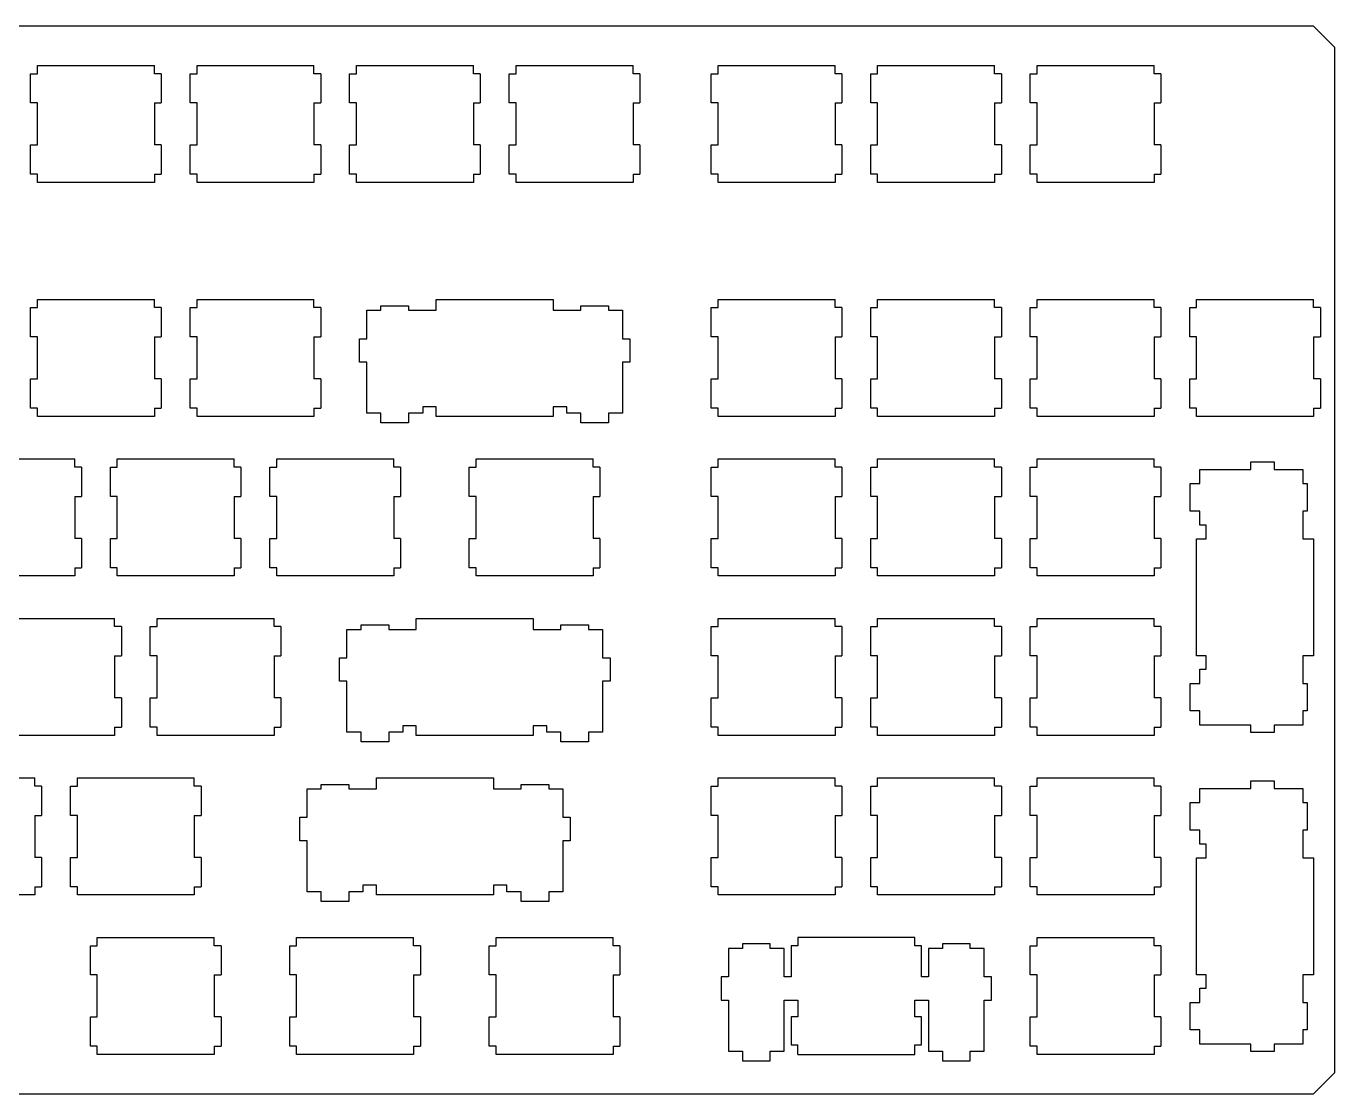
# Model space of a CAD drawing. Header units: millimetres. Extents: x 7 to 374, y 5 to 133.
# Drawn here: x 217.7 to 374, y 5.5 to 133 of the extents above; entities that cross this region are included whole.
import ezdxf

# ---------------------------------------------------------------- set-up
doc = ezdxf.new("R2010")
doc.units = ezdxf.units.MM
doc.layers.get('0').update_dxf_attribs({"true_color": 0xffffff})
doc.layers.add('BLACK', color=1, linetype='Continuous', true_color=0xff0000)

msp = doc.modelspace()

# ---------------------------------------------------------------- linework, layer by layer
at = {"color": 7, "true_color": 0xffffff}
for p, q in [((373.98, 8.03), (373.97, 130.46)), ((219.04, 127.32), (219.04, 128.3)), ((219.04, 128.3), (233.01, 128.3)), ((233.01, 127.32), (233.01, 128.3)), ((238.09, 127.32), (238.09, 128.3)), ((238.09, 128.3), (252.06, 128.3)), ((252.06, 127.32), (252.06, 128.3)), ((257.14, 127.32), (257.14, 128.3)), ((257.14, 128.3), (271.11, 128.3)), ((271.11, 127.32), (271.11, 128.3)), ((276.19, 127.32), (276.19, 128.3)), ((276.19, 128.3), (290.16, 128.3)), ((290.16, 127.32), (290.16, 128.3)), ((300.32, 127.32), (300.32, 128.3)), ((300.32, 128.3), (314.29, 128.3)), ((314.29, 127.32), (314.29, 128.3)), ((319.37, 127.32), (319.37, 128.3)), ((319.37, 128.3), (333.34, 128.3)), ((333.34, 127.32), (333.34, 128.3)), ((338.42, 127.32), (338.42, 128.3)), ((338.42, 128.3), (352.39, 128.3)), ((352.39, 127.32), (352.39, 128.3)), ((218.22, 127.32), (219.04, 127.32)), ((218.22, 123.82), (218.22, 127.32)), ((233.82, 127.32), (233.01, 127.32)), ((233.82, 127.32), (233.82, 123.82)), ((237.27, 127.32), (238.09, 127.32)), ((237.27, 123.82), (237.27, 127.32)), ((252.87, 127.32), (252.06, 127.32)), ((252.87, 127.32), (252.87, 123.82)), ((256.32, 127.32), (257.14, 127.32)), ((256.32, 123.82), (256.32, 127.32)), ((271.92, 127.32), (271.11, 127.32)), ((271.92, 127.32), (271.92, 123.82)), ((275.37, 127.32), (276.19, 127.32)), ((275.37, 123.82), (275.37, 127.32)), ((290.97, 127.32), (290.16, 127.32)), ((290.97, 127.32), (290.97, 123.82)), ((299.5, 127.32), (300.32, 127.32)), ((299.5, 123.82), (299.5, 127.32)), ((315.1, 127.32), (314.29, 127.32)), ((315.1, 127.32), (315.1, 123.82)), ((318.55, 127.32), (319.37, 127.32)), ((318.55, 123.82), (318.55, 127.32)), ((334.15, 127.32), (333.34, 127.32)), ((334.15, 127.32), (334.15, 123.82)), ((337.6, 127.32), (338.42, 127.32)), ((337.6, 123.82), (337.6, 127.32)), ((353.2, 127.32), (352.39, 127.32)), ((353.2, 127.32), (353.2, 123.82)), ((219.04, 123.82), (218.22, 123.82)), ((219.04, 118.81), (219.04, 123.82)), ((233.01, 123.82), (233.82, 123.82)), ((233.01, 123.82), (233.01, 118.81)), ((238.09, 123.82), (237.27, 123.82)), ((238.09, 118.81), (238.09, 123.82)), ((252.06, 123.82), (252.87, 123.82)), ((252.06, 123.82), (252.06, 118.81)), ((257.14, 123.82), (256.32, 123.82)), ((257.14, 118.81), (257.14, 123.82)), ((271.11, 123.82), (271.92, 123.82)), ((271.11, 123.82), (271.11, 118.81)), ((276.19, 123.82), (275.37, 123.82)), ((276.19, 118.81), (276.19, 123.82)), ((290.16, 123.82), (290.97, 123.82)), ((290.16, 123.82), (290.16, 118.81)), ((300.32, 123.82), (299.5, 123.82)), ((300.32, 118.81), (300.32, 123.82)), ((314.29, 123.82), (315.1, 123.82)), ((314.29, 123.82), (314.29, 118.81)), ((319.37, 123.82), (318.55, 123.82)), ((319.37, 118.81), (319.37, 123.82)), ((333.34, 123.82), (334.15, 123.82)), ((333.34, 123.82), (333.34, 118.81)), ((338.42, 123.82), (337.6, 123.82)), ((338.42, 118.81), (338.42, 123.82)), ((352.39, 123.82), (353.2, 123.82)), ((352.39, 123.82), (352.39, 118.81)), ((218.22, 118.81), (219.04, 118.81)), ((218.22, 115.31), (218.22, 118.81)), ((233.82, 118.81), (233.01, 118.81)), ((233.82, 118.81), (233.82, 115.31)), ((237.27, 118.81), (238.09, 118.81)), ((237.27, 115.31), (237.27, 118.81)), ((252.87, 118.81), (252.06, 118.81)), ((252.87, 118.81), (252.87, 115.31)), ((256.32, 118.81), (257.14, 118.81)), ((256.32, 115.31), (256.32, 118.81)), ((271.92, 118.81), (271.11, 118.81)), ((271.92, 118.81), (271.92, 115.31)), ((275.37, 118.81), (276.19, 118.81)), ((275.37, 115.31), (275.37, 118.81)), ((290.97, 118.81), (290.16, 118.81)), ((290.97, 118.81), (290.97, 115.31)), ((299.5, 118.81), (300.32, 118.81)), ((299.5, 115.31), (299.5, 118.81)), ((315.1, 118.81), (314.29, 118.81)), ((315.1, 118.81), (315.1, 115.31)), ((318.55, 118.81), (319.37, 118.81)), ((318.55, 115.31), (318.55, 118.81)), ((334.15, 118.81), (333.34, 118.81)), ((334.15, 118.81), (334.15, 115.31)), ((337.6, 118.81), (338.42, 118.81)), ((337.6, 115.31), (337.6, 118.81)), ((353.2, 118.81), (352.39, 118.81)), ((353.2, 118.81), (353.2, 115.31)), ((219.04, 115.31), (218.22, 115.31)), ((219.04, 114.33), (219.04, 115.31)), ((233.01, 114.33), (219.04, 114.33)), ((233.01, 115.31), (233.01, 114.33)), ((233.01, 115.31), (233.82, 115.31)), ((238.09, 115.31), (237.27, 115.31)), ((238.09, 114.33), (238.09, 115.31)), ((252.06, 114.33), (238.09, 114.33)), ((252.06, 115.31), (252.06, 114.33)), ((252.06, 115.31), (252.87, 115.31)), ((257.14, 115.31), (256.32, 115.31)), ((257.14, 114.33), (257.14, 115.31)), ((271.11, 114.33), (257.14, 114.33)), ((271.11, 115.31), (271.11, 114.33)), ((271.11, 115.31), (271.92, 115.31)), ((276.19, 115.31), (275.37, 115.31)), ((276.19, 114.33), (276.19, 115.31)), ((290.16, 114.33), (276.19, 114.33)), ((290.16, 115.31), (290.16, 114.33)), ((290.16, 115.31), (290.97, 115.31)), ((300.32, 115.31), (299.5, 115.31)), ((300.32, 114.33), (300.32, 115.31)), ((314.29, 114.33), (300.32, 114.33)), ((314.29, 115.31), (314.29, 114.33)), ((314.29, 115.31), (315.1, 115.31)), ((319.37, 115.31), (318.55, 115.31)), ((319.37, 114.33), (319.37, 115.31)), ((333.34, 114.33), (319.37, 114.33)), ((333.34, 115.31), (333.34, 114.33)), ((333.34, 115.31), (334.15, 115.31)), ((338.42, 115.31), (337.6, 115.31)), ((338.42, 114.33), (338.42, 115.31)), ((352.39, 114.33), (338.42, 114.33)), ((352.39, 115.31), (352.39, 114.33)), ((352.39, 115.31), (353.2, 115.31)), ((219.04, 99.38), (219.04, 100.36)), ((219.04, 100.36), (233.01, 100.36)), ((233.01, 99.38), (233.01, 100.36)), ((238.09, 99.38), (238.09, 100.36)), ((238.09, 100.36), (252.06, 100.36)), ((252.06, 99.38), (252.06, 100.36)), ((300.32, 100.36), (314.29, 100.36)), ((300.32, 99.38), (300.32, 100.36)), ((314.29, 99.38), (314.29, 100.36)), ((319.37, 100.36), (333.34, 100.36)), ((319.37, 99.38), (319.37, 100.36)), ((333.34, 99.38), (333.34, 100.36)), ((338.42, 100.36), (352.39, 100.36)), ((338.42, 99.38), (338.42, 100.36)), ((352.39, 99.38), (352.39, 100.36)), ((357.47, 100.36), (371.44, 100.36)), ((357.47, 99.38), (357.47, 100.36)), ((371.44, 99.38), (371.44, 100.36)), ((218.22, 99.38), (219.04, 99.38)), ((218.22, 95.88), (218.22, 99.38)), ((233.82, 99.38), (233.01, 99.38)), ((233.82, 99.38), (233.82, 95.88)), ((237.27, 99.38), (238.09, 99.38)), ((237.27, 95.88), (237.27, 99.38)), ((252.87, 99.38), (252.06, 99.38)), ((252.87, 99.38), (252.87, 95.88)), ((299.5, 95.88), (299.5, 99.38)), ((299.5, 99.38), (300.32, 99.38)), ((315.1, 99.38), (314.29, 99.38)), ((315.1, 99.38), (315.1, 95.88)), ((318.55, 95.88), (318.55, 99.38)), ((318.55, 99.38), (319.37, 99.38)), ((334.15, 99.38), (333.34, 99.38)), ((334.15, 99.38), (334.15, 95.88)), ((337.6, 95.88), (337.6, 99.38)), ((337.6, 99.38), (338.42, 99.38)), ((353.2, 99.38), (352.39, 99.38)), ((353.2, 99.38), (353.2, 95.88)), ((356.65, 95.88), (356.65, 99.38)), ((356.65, 99.38), (357.47, 99.38)), ((372.25, 99.38), (371.44, 99.38)), ((372.25, 99.38), (372.25, 95.88)), ((219.04, 95.88), (218.22, 95.88)), ((219.04, 90.87), (219.04, 95.88)), ((233.01, 95.88), (233.82, 95.88)), ((233.01, 95.88), (233.01, 90.87)), ((238.09, 95.88), (237.27, 95.88)), ((238.09, 90.87), (238.09, 95.88)), ((252.06, 95.88), (252.87, 95.88)), ((252.06, 95.88), (252.06, 90.87)), ((300.32, 95.88), (299.5, 95.88)), ((300.32, 90.87), (300.32, 95.88)), ((314.29, 95.88), (314.29, 90.87)), ((314.29, 95.88), (315.1, 95.88)), ((319.37, 95.88), (318.55, 95.88)), ((319.37, 90.87), (319.37, 95.88)), ((333.34, 95.88), (333.34, 90.87)), ((333.34, 95.88), (334.15, 95.88)), ((338.42, 95.88), (337.6, 95.88)), ((338.42, 90.87), (338.42, 95.88)), ((352.39, 95.88), (352.39, 90.87)), ((352.39, 95.88), (353.2, 95.88)), ((357.47, 95.88), (356.65, 95.88)), ((357.47, 90.87), (357.47, 95.88)), ((371.44, 95.88), (371.44, 90.87)), ((371.44, 95.88), (372.25, 95.88)), ((218.22, 90.87), (219.04, 90.87)), ((218.22, 87.37), (218.22, 90.87)), ((233.82, 90.87), (233.01, 90.87)), ((233.82, 90.87), (233.82, 87.37)), ((237.27, 90.87), (238.09, 90.87)), ((237.27, 87.37), (237.27, 90.87)), ((252.87, 90.87), (252.06, 90.87)), ((252.87, 90.87), (252.87, 87.37)), ((299.5, 87.37), (299.5, 90.87)), ((299.5, 90.87), (300.32, 90.87)), ((315.1, 90.87), (314.29, 90.87)), ((315.1, 90.87), (315.1, 87.37)), ((318.55, 87.37), (318.55, 90.87)), ((318.55, 90.87), (319.37, 90.87)), ((334.15, 90.87), (333.34, 90.87)), ((334.15, 90.87), (334.15, 87.37)), ((337.6, 87.37), (337.6, 90.87)), ((337.6, 90.87), (338.42, 90.87)), ((353.2, 90.87), (352.39, 90.87)), ((353.2, 90.87), (353.2, 87.37)), ((356.65, 87.37), (356.65, 90.87)), ((356.65, 90.87), (357.47, 90.87)), ((372.25, 90.87), (371.44, 90.87)), ((372.25, 90.87), (372.25, 87.37)), ((219.04, 87.37), (218.22, 87.37)), ((219.04, 86.39), (219.04, 87.37)), ((233.01, 86.39), (219.04, 86.39)), ((233.01, 87.37), (233.01, 86.39)), ((233.01, 87.37), (233.82, 87.37)), ((238.09, 87.37), (237.27, 87.37)), ((238.09, 86.39), (238.09, 87.37)), ((252.06, 86.39), (238.09, 86.39)), ((252.06, 87.37), (252.06, 86.39)), ((252.06, 87.37), (252.87, 87.37)), ((300.32, 87.37), (299.5, 87.37)), ((300.32, 86.39), (300.32, 87.37)), ((314.29, 86.39), (300.32, 86.39)), ((314.29, 87.37), (315.1, 87.37)), ((314.29, 87.37), (314.29, 86.39)), ((319.37, 87.37), (318.55, 87.37)), ((319.37, 86.39), (319.37, 87.37)), ((333.34, 86.39), (319.37, 86.39)), ((333.34, 87.37), (334.15, 87.37)), ((333.34, 87.37), (333.34, 86.39)), ((338.42, 87.37), (337.6, 87.37)), ((338.42, 86.39), (338.42, 87.37)), ((352.39, 86.39), (338.42, 86.39)), ((352.39, 87.37), (353.2, 87.37)), ((352.39, 87.37), (352.39, 86.39)), ((357.47, 87.37), (356.65, 87.37)), ((357.47, 86.39), (357.47, 87.37)), ((371.44, 86.39), (357.47, 86.39)), ((371.44, 87.37), (372.25, 87.37)), ((371.44, 87.37), (371.44, 86.39)), ((209.51, 81.31), (223.48, 81.31)), ((223.48, 80.33), (223.48, 81.31)), ((228.56, 80.33), (228.56, 81.31)), ((228.56, 81.31), (242.53, 81.31)), ((242.53, 80.33), (242.53, 81.31)), ((247.61, 80.33), (247.61, 81.31)), ((247.61, 81.31), (261.58, 81.31)), ((261.58, 80.33), (261.58, 81.31)), ((271.42, 80.33), (271.42, 81.31)), ((271.42, 81.31), (285.39, 81.31)), ((285.39, 80.33), (285.39, 81.31)), ((300.32, 80.33), (300.32, 81.31)), ((300.32, 81.31), (314.29, 81.31)), ((314.29, 80.33), (314.29, 81.31)), ((319.37, 80.33), (319.37, 81.31)), ((319.37, 81.31), (333.34, 81.31)), ((333.34, 80.33), (333.34, 81.31)), ((338.42, 80.33), (338.42, 81.31)), ((338.42, 81.31), (352.39, 81.31)), ((352.39, 80.33), (352.39, 81.31)), ((224.29, 80.33), (223.48, 80.33)), ((224.29, 80.33), (224.29, 76.83)), ((227.75, 80.33), (228.56, 80.33)), ((227.75, 76.83), (227.75, 80.33)), ((243.34, 80.33), (242.53, 80.33)), ((243.34, 80.33), (243.34, 76.83)), ((246.8, 80.33), (247.61, 80.33)), ((246.8, 76.83), (246.8, 80.33)), ((262.39, 80.33), (261.58, 80.33)), ((262.39, 80.33), (262.39, 76.83)), ((270.61, 80.33), (271.42, 80.33)), ((270.61, 76.83), (270.61, 80.33)), ((286.21, 80.33), (285.39, 80.33)), ((286.21, 80.33), (286.21, 76.83)), ((299.5, 80.33), (300.32, 80.33)), ((299.5, 76.83), (299.5, 80.33)), ((315.1, 80.33), (314.29, 80.33)), ((315.1, 80.33), (315.1, 76.83)), ((318.55, 80.33), (319.37, 80.33)), ((318.55, 76.83), (318.55, 80.33)), ((334.15, 80.33), (333.34, 80.33)), ((334.15, 80.33), (334.15, 76.83)), ((337.6, 80.33), (338.42, 80.33)), ((337.6, 76.83), (337.6, 80.33)), ((353.2, 80.33), (352.39, 80.33)), ((353.2, 80.33), (353.2, 76.83)), ((223.48, 76.83), (224.29, 76.83)), ((223.48, 76.83), (223.48, 71.82)), ((228.56, 76.83), (227.75, 76.83)), ((228.56, 71.82), (228.56, 76.83)), ((242.53, 76.83), (243.34, 76.83)), ((242.53, 76.83), (242.53, 71.82)), ((247.61, 76.83), (246.8, 76.83)), ((247.61, 71.82), (247.61, 76.83)), ((261.58, 76.83), (262.39, 76.83)), ((261.58, 76.83), (261.58, 71.82)), ((271.42, 76.83), (270.61, 76.83)), ((271.42, 71.82), (271.42, 76.83)), ((285.39, 76.83), (286.21, 76.83)), ((285.39, 76.83), (285.39, 71.82)), ((300.32, 76.83), (299.5, 76.83)), ((300.32, 71.82), (300.32, 76.83)), ((314.29, 76.83), (314.29, 71.82)), ((314.29, 76.83), (315.1, 76.83)), ((319.37, 76.83), (318.55, 76.83)), ((319.37, 71.82), (319.37, 76.83)), ((333.34, 76.83), (333.34, 71.82)), ((333.34, 76.83), (334.15, 76.83)), ((338.42, 76.83), (337.6, 76.83)), ((338.42, 71.82), (338.42, 76.83)), ((352.39, 76.83), (352.39, 71.82)), ((352.39, 76.83), (353.2, 76.83)), ((224.29, 71.82), (223.48, 71.82)), ((224.29, 71.82), (224.29, 68.32)), ((227.75, 71.82), (228.56, 71.82)), ((227.75, 68.32), (227.75, 71.82)), ((243.34, 71.82), (242.53, 71.82)), ((243.34, 71.82), (243.34, 68.32)), ((246.8, 71.82), (247.61, 71.82)), ((246.8, 68.32), (246.8, 71.82)), ((262.39, 71.82), (261.58, 71.82)), ((262.39, 71.82), (262.39, 68.32)), ((270.61, 71.82), (271.42, 71.82)), ((270.61, 68.32), (270.61, 71.82)), ((286.21, 71.82), (285.39, 71.82)), ((286.21, 71.82), (286.21, 68.32)), ((299.5, 71.82), (300.32, 71.82)), ((299.5, 68.32), (299.5, 71.82)), ((315.1, 71.82), (314.29, 71.82)), ((315.1, 71.82), (315.1, 68.32)), ((318.55, 71.82), (319.37, 71.82)), ((318.55, 68.32), (318.55, 71.82)), ((334.15, 71.82), (333.34, 71.82)), ((334.15, 71.82), (334.15, 68.32)), ((337.6, 71.82), (338.42, 71.82)), ((337.6, 68.32), (337.6, 71.82)), ((353.2, 71.82), (352.39, 71.82)), ((353.2, 71.82), (353.2, 68.32)), ((223.48, 67.34), (209.51, 67.34)), ((223.48, 68.32), (223.48, 67.34)), ((223.48, 68.32), (224.29, 68.32)), ((228.56, 68.32), (227.75, 68.32)), ((228.56, 67.34), (228.56, 68.32)), ((242.53, 67.34), (228.56, 67.34)), ((242.53, 68.32), (242.53, 67.34)), ((242.53, 68.32), (243.34, 68.32)), ((247.61, 68.32), (246.8, 68.32)), ((247.61, 67.34), (247.61, 68.32)), ((261.58, 67.34), (247.61, 67.34)), ((261.58, 68.32), (261.58, 67.34)), ((261.58, 68.32), (262.39, 68.32)), ((271.42, 68.32), (270.61, 68.32)), ((271.42, 67.34), (271.42, 68.32)), ((285.39, 67.34), (271.42, 67.34)), ((285.39, 68.32), (285.39, 67.34)), ((285.39, 68.32), (286.21, 68.32)), ((300.32, 68.32), (299.5, 68.32)), ((300.32, 67.34), (300.32, 68.32)), ((314.29, 67.34), (300.32, 67.34)), ((314.29, 68.32), (314.29, 67.34)), ((314.29, 68.32), (315.1, 68.32)), ((319.37, 68.32), (318.55, 68.32)), ((319.37, 67.34), (319.37, 68.32)), ((333.34, 67.34), (319.37, 67.34)), ((333.34, 68.32), (333.34, 67.34)), ((333.34, 68.32), (334.15, 68.32)), ((338.42, 68.32), (337.6, 68.32)), ((338.42, 67.34), (338.42, 68.32)), ((352.39, 67.34), (338.42, 67.34)), ((352.39, 68.32), (352.39, 67.34)), ((352.39, 68.32), (353.2, 68.32)), ((214.27, 62.26), (228.24, 62.26)), ((228.24, 61.28), (228.24, 62.26)), ((229.06, 61.28), (228.24, 61.28)), ((229.06, 61.28), (229.06, 57.78)), ((232.51, 61.28), (233.32, 61.28)), ((232.51, 57.78), (232.51, 61.28)), ((233.32, 61.28), (233.32, 62.26)), ((233.32, 62.26), (247.29, 62.26)), ((247.29, 61.28), (247.29, 62.26)), ((248.11, 61.28), (247.29, 61.28)), ((248.11, 61.28), (248.11, 57.78)), ((299.5, 61.28), (300.32, 61.28)), ((299.5, 57.78), (299.5, 61.28)), ((300.32, 61.28), (300.32, 62.26)), ((300.32, 62.26), (314.29, 62.26)), ((314.29, 61.28), (314.29, 62.26)), ((315.1, 61.28), (314.29, 61.28)), ((315.1, 61.28), (315.1, 57.78)), ((318.55, 61.28), (319.37, 61.28)), ((318.55, 57.78), (318.55, 61.28)), ((319.37, 61.28), (319.37, 62.26)), ((319.37, 62.26), (333.34, 62.26)), ((333.34, 61.28), (333.34, 62.26)), ((334.15, 61.28), (333.34, 61.28)), ((334.15, 61.28), (334.15, 57.78)), ((337.6, 61.28), (338.42, 61.28)), ((337.6, 57.78), (337.6, 61.28)), ((338.42, 61.28), (338.42, 62.26)), ((338.42, 62.26), (352.39, 62.26)), ((352.39, 61.28), (352.39, 62.26)), ((353.2, 61.28), (352.39, 61.28)), ((353.2, 61.28), (353.2, 57.78)), ((228.24, 57.78), (229.06, 57.78)), ((228.24, 57.78), (228.24, 52.77)), ((233.32, 57.78), (232.51, 57.78)), ((233.32, 52.77), (233.32, 57.78)), ((247.29, 57.78), (248.11, 57.78)), ((247.29, 57.78), (247.29, 52.77)), ((300.32, 57.78), (299.5, 57.78)), ((300.32, 52.77), (300.32, 57.78)), ((314.29, 57.78), (314.29, 52.77)), ((314.29, 57.78), (315.1, 57.78)), ((319.37, 57.78), (318.55, 57.78)), ((319.37, 52.77), (319.37, 57.78)), ((333.34, 57.78), (333.34, 52.77)), ((333.34, 57.78), (334.15, 57.78)), ((338.42, 57.78), (337.6, 57.78)), ((338.42, 52.77), (338.42, 57.78)), ((352.39, 57.78), (352.39, 52.77)), ((352.39, 57.78), (353.2, 57.78)), ((229.06, 52.77), (228.24, 52.77)), ((229.06, 52.77), (229.06, 49.27)), ((232.51, 52.77), (233.32, 52.77)), ((232.51, 49.27), (232.51, 52.77)), ((248.11, 52.77), (247.29, 52.77)), ((248.11, 52.77), (248.11, 49.27)), ((299.5, 52.77), (300.32, 52.77)), ((299.5, 49.27), (299.5, 52.77)), ((315.1, 52.77), (314.29, 52.77)), ((315.1, 52.77), (315.1, 49.27)), ((318.55, 52.77), (319.37, 52.77)), ((318.55, 49.27), (318.55, 52.77)), ((334.15, 52.77), (333.34, 52.77)), ((334.15, 52.77), (334.15, 49.27)), ((337.6, 52.77), (338.42, 52.77)), ((337.6, 49.27), (337.6, 52.77)), ((353.2, 52.77), (352.39, 52.77)), ((353.2, 52.77), (353.2, 49.27)), ((228.24, 49.27), (228.24, 48.29)), ((228.24, 49.27), (229.06, 49.27)), ((233.32, 49.27), (232.51, 49.27)), ((233.32, 48.29), (233.32, 49.27)), ((247.29, 49.27), (247.29, 48.29)), ((247.29, 49.27), (248.11, 49.27)), ((300.32, 49.27), (299.5, 49.27)), ((300.32, 48.29), (300.32, 49.27)), ((314.29, 49.27), (314.29, 48.29)), ((314.29, 49.27), (315.1, 49.27)), ((319.37, 49.27), (318.55, 49.27)), ((319.37, 48.29), (319.37, 49.27)), ((333.34, 49.27), (333.34, 48.29)), ((333.34, 49.27), (334.15, 49.27)), ((338.42, 49.27), (337.6, 49.27)), ((338.42, 48.29), (338.42, 49.27)), ((352.39, 49.27), (352.39, 48.29)), ((352.39, 49.27), (353.2, 49.27)), ((228.24, 48.29), (214.27, 48.29)), ((247.29, 48.29), (233.32, 48.29)), ((314.29, 48.29), (300.32, 48.29)), ((333.34, 48.29), (319.37, 48.29)), ((352.39, 48.29), (338.42, 48.29)), ((204.75, 43.21), (218.72, 43.21)), ((218.72, 42.23), (218.72, 43.21)), ((219.53, 42.23), (218.72, 42.23)), ((219.53, 42.23), (219.53, 38.73)), ((222.99, 42.23), (223.8, 42.23)), ((222.99, 38.73), (222.99, 42.23)), ((223.8, 42.23), (223.8, 43.21)), ((223.8, 43.21), (237.77, 43.21)), ((237.77, 42.23), (237.77, 43.21)), ((238.58, 42.23), (237.77, 42.23)), ((238.58, 42.23), (238.58, 38.73)), ((299.5, 42.23), (300.32, 42.23)), ((299.5, 38.73), (299.5, 42.23)), ((300.32, 42.23), (300.32, 43.21)), ((300.32, 43.21), (314.29, 43.21)), ((314.29, 42.23), (314.29, 43.21)), ((315.1, 42.23), (314.29, 42.23)), ((315.1, 42.23), (315.1, 38.73)), ((318.55, 42.23), (319.37, 42.23)), ((318.55, 38.73), (318.55, 42.23)), ((319.37, 42.23), (319.37, 43.21)), ((319.37, 43.21), (333.34, 43.21)), ((333.34, 42.23), (333.34, 43.21)), ((334.15, 42.23), (333.34, 42.23)), ((334.15, 42.23), (334.15, 38.73)), ((337.6, 42.23), (338.42, 42.23)), ((337.6, 38.73), (337.6, 42.23)), ((338.42, 42.23), (338.42, 43.21)), ((338.42, 43.21), (352.39, 43.21)), ((352.39, 42.23), (352.39, 43.21)), ((353.2, 42.23), (352.39, 42.23)), ((353.2, 42.23), (353.2, 38.73)), ((218.72, 38.73), (219.53, 38.73)), ((218.72, 38.73), (218.72, 33.72)), ((223.8, 38.73), (222.99, 38.73)), ((223.8, 33.72), (223.8, 38.73)), ((237.77, 38.73), (238.58, 38.73)), ((237.77, 38.73), (237.77, 33.72)), ((300.32, 38.73), (299.5, 38.73)), ((300.32, 33.72), (300.32, 38.73)), ((314.29, 38.73), (314.29, 33.72)), ((314.29, 38.73), (315.1, 38.73)), ((319.37, 38.73), (318.55, 38.73)), ((319.37, 33.72), (319.37, 38.73)), ((333.34, 38.73), (333.34, 33.72)), ((333.34, 38.73), (334.15, 38.73)), ((338.42, 38.73), (337.6, 38.73)), ((338.42, 33.72), (338.42, 38.73)), ((352.39, 38.73), (352.39, 33.72)), ((352.39, 38.73), (353.2, 38.73)), ((219.53, 33.72), (218.72, 33.72)), ((219.53, 33.72), (219.53, 30.22)), ((222.99, 33.72), (223.8, 33.72)), ((222.99, 30.22), (222.99, 33.72)), ((238.58, 33.72), (237.77, 33.72)), ((238.58, 33.72), (238.58, 30.22)), ((299.5, 33.72), (300.32, 33.72)), ((299.5, 30.22), (299.5, 33.72)), ((315.1, 33.72), (314.29, 33.72)), ((315.1, 33.72), (315.1, 30.22)), ((318.55, 33.72), (319.37, 33.72)), ((318.55, 30.22), (318.55, 33.72)), ((334.15, 33.72), (333.34, 33.72)), ((334.15, 33.72), (334.15, 30.22)), ((337.6, 33.72), (338.42, 33.72)), ((337.6, 30.22), (337.6, 33.72)), ((353.2, 33.72), (352.39, 33.72)), ((353.2, 33.72), (353.2, 30.22)), ((218.72, 30.22), (218.72, 29.24)), ((218.72, 30.22), (219.53, 30.22)), ((223.8, 30.22), (222.99, 30.22)), ((223.8, 29.24), (223.8, 30.22)), ((237.77, 30.22), (237.77, 29.24)), ((237.77, 30.22), (238.58, 30.22)), ((300.32, 30.22), (299.5, 30.22)), ((300.32, 29.24), (300.32, 30.22)), ((314.29, 30.22), (314.29, 29.24)), ((314.29, 30.22), (315.1, 30.22)), ((319.37, 30.22), (318.55, 30.22)), ((319.37, 29.24), (319.37, 30.22)), ((333.34, 30.22), (333.34, 29.24)), ((333.34, 30.22), (334.15, 30.22)), ((338.42, 30.22), (337.6, 30.22)), ((338.42, 29.24), (338.42, 30.22)), ((352.39, 30.22), (352.39, 29.24)), ((352.39, 30.22), (353.2, 30.22)), ((218.72, 29.24), (204.75, 29.24)), ((237.77, 29.24), (223.8, 29.24)), ((314.29, 29.24), (300.32, 29.24)), ((333.34, 29.24), (319.37, 29.24)), ((352.39, 29.24), (338.42, 29.24)), ((226.18, 23.18), (226.18, 24.16)), ((226.18, 24.16), (240.15, 24.16)), ((240.15, 23.18), (240.15, 24.16)), ((249.99, 23.18), (249.99, 24.16)), ((249.99, 24.16), (263.96, 24.16)), ((263.96, 23.18), (263.96, 24.16)), ((273.81, 23.18), (273.81, 24.16)), ((273.81, 24.16), (287.78, 24.16)), ((287.78, 23.18), (287.78, 24.16)), ((338.42, 23.18), (338.42, 24.16)), ((338.42, 24.16), (352.39, 24.16)), ((352.39, 23.18), (352.39, 24.16)), ((225.37, 23.18), (226.18, 23.18)), ((225.37, 19.68), (225.37, 23.18)), ((240.96, 23.18), (240.15, 23.18)), ((240.96, 23.18), (240.96, 19.68)), ((249.18, 23.18), (249.99, 23.18)), ((249.18, 19.68), (249.18, 23.18)), ((264.78, 23.18), (263.96, 23.18)), ((264.78, 23.18), (264.78, 19.68)), ((272.99, 23.18), (273.81, 23.18)), ((272.99, 19.68), (272.99, 23.18)), ((288.59, 23.18), (287.78, 23.18)), ((288.59, 23.18), (288.59, 19.68)), ((337.6, 23.18), (338.42, 23.18)), ((337.6, 19.68), (337.6, 23.18)), ((353.2, 23.18), (352.39, 23.18)), ((353.2, 23.18), (353.2, 19.68)), ((226.18, 19.68), (225.37, 19.68)), ((226.18, 14.67), (226.18, 19.68)), ((240.15, 19.68), (240.96, 19.68)), ((240.15, 19.68), (240.15, 14.67)), ((249.99, 19.68), (249.18, 19.68)), ((249.99, 14.67), (249.99, 19.68)), ((263.96, 19.68), (264.78, 19.68)), ((263.96, 19.68), (263.96, 14.67)), ((273.81, 19.68), (272.99, 19.68)), ((273.81, 14.67), (273.81, 19.68)), ((287.78, 19.68), (288.59, 19.68)), ((287.78, 19.68), (287.78, 14.67)), ((338.42, 19.68), (337.6, 19.68)), ((338.42, 14.67), (338.42, 19.68)), ((352.39, 19.68), (352.39, 14.67)), ((352.39, 19.68), (353.2, 19.68)), ((225.37, 14.67), (226.18, 14.67)), ((225.37, 11.17), (225.37, 14.67)), ((240.96, 14.67), (240.15, 14.67)), ((240.96, 14.67), (240.96, 11.17)), ((249.18, 14.67), (249.99, 14.67)), ((249.18, 11.17), (249.18, 14.67)), ((264.78, 14.67), (263.96, 14.67)), ((264.78, 14.67), (264.78, 11.17)), ((272.99, 14.67), (273.81, 14.67)), ((272.99, 11.17), (272.99, 14.67)), ((288.59, 14.67), (287.78, 14.67)), ((288.59, 14.67), (288.59, 11.17)), ((337.6, 14.67), (338.42, 14.67)), ((337.6, 11.17), (337.6, 14.67)), ((353.2, 14.67), (352.39, 14.67)), ((353.2, 14.67), (353.2, 11.17)), ((226.18, 11.17), (225.37, 11.17)), ((226.18, 10.19), (226.18, 11.17)), ((240.15, 11.17), (240.15, 10.19)), ((240.15, 11.17), (240.96, 11.17)), ((249.99, 11.17), (249.18, 11.17)), ((249.99, 10.19), (249.99, 11.17)), ((263.96, 11.17), (263.96, 10.19)), ((263.96, 11.17), (264.78, 11.17)), ((273.81, 11.17), (272.99, 11.17)), ((273.81, 10.19), (273.81, 11.17)), ((287.78, 11.17), (287.78, 10.19)), ((287.78, 11.17), (288.59, 11.17)), ((338.42, 11.17), (337.6, 11.17)), ((338.42, 10.19), (338.42, 11.17)), ((352.39, 11.17), (352.39, 10.19)), ((352.39, 11.17), (353.2, 11.17)), ((240.15, 10.19), (226.18, 10.19)), ((263.96, 10.19), (249.99, 10.19)), ((287.78, 10.19), (273.81, 10.19)), ((352.39, 10.19), (338.42, 10.19))]:
    msp.add_line(p, q, dxfattribs=at)
for p, q in [((323.81, 24.16), (309.84, 24.16)), ((309.84, 24.16), (309.84, 23.18)), ((323.81, 23.18), (323.81, 24.16)), ((303.24, 22.86), (301.56, 22.86)), ((301.56, 22.86), (301.56, 19.46)), ((303.24, 23.39), (303.24, 22.86)), ((306.54, 23.39), (303.24, 23.39)), ((306.54, 22.86), (306.54, 23.39)), ((308.22, 22.86), (306.54, 22.86)), ((308.22, 19.46), (308.22, 22.86)), ((309.84, 23.18), (309.03, 23.18)), ((309.03, 23.18), (309.03, 19.46)), ((309.84, 23.18), (309.84, 23.18)), ((324.62, 23.18), (323.81, 23.18)), ((324.62, 19.46), (324.62, 23.18)), ((327.11, 22.86), (325.44, 22.86)), ((325.44, 22.86), (325.44, 19.46)), ((330.41, 23.39), (327.11, 23.39)), ((327.11, 23.39), (327.11, 22.86)), ((330.41, 22.86), (330.41, 23.39)), ((332.09, 22.86), (330.41, 22.86)), ((332.09, 19.46), (332.09, 22.86)), ((301.56, 19.46), (300.67, 19.46)), ((300.67, 19.46), (300.67, 16.66)), ((309.03, 19.46), (308.22, 19.46)), ((325.44, 19.46), (324.62, 19.46)), ((332.98, 19.46), (332.09, 19.46)), ((332.98, 16.66), (332.98, 19.46)), ((300.67, 16.66), (301.56, 16.66)), ((301.56, 16.66), (301.56, 10.57)), ((308.22, 10.57), (308.22, 16.66)), ((308.22, 16.66), (309.84, 16.66)), ((309.84, 16.66), (309.84, 14.67)), ((323.81, 14.67), (323.81, 16.66)), ((323.81, 16.66), (325.44, 16.66)), ((325.44, 16.66), (325.44, 10.57)), ((332.09, 10.57), (332.09, 16.66)), ((332.09, 16.66), (332.98, 16.66)), ((309.84, 14.67), (309.03, 14.67)), ((309.03, 14.67), (309.03, 11.35)), ((324.62, 14.67), (323.81, 14.67)), ((324.62, 11.35), (324.62, 14.67)), ((309.03, 11.35), (309.84, 11.35)), ((309.84, 10.19), (309.84, 11.35)), ((323.81, 10.19), (323.81, 11.35)), ((323.81, 11.35), (324.62, 11.35)), ((301.56, 10.57), (303.24, 10.57)), ((303.24, 10.57), (303.24, 9.42)), ((303.24, 9.42), (306.54, 9.42)), ((306.54, 9.42), (306.54, 10.57)), ((306.54, 10.57), (308.22, 10.57)), ((309.84, 10.19), (323.81, 10.19)), ((325.44, 10.57), (325.44, 10.57)), ((325.44, 10.57), (327.11, 10.57)), ((327.11, 10.57), (327.11, 9.42)), ((327.11, 9.42), (330.41, 9.42)), ((330.41, 9.42), (330.41, 10.57)), ((330.41, 10.57), (332.09, 10.57))]:
    msp.add_line(p, q)
for points in [[(308.22, 22.86), (308.22, 22.86)], [(325.44, 10.57), (325.44, 10.57)]]:
    msp.add_lwpolyline(points)
at = {"layer": 'BLACK', "color": 7, "true_color": 0xffffff}
for p, q in [((371.44, 132.99), (9.49, 132.99)), ((373.98, 130.45), (371.44, 132.99)), ((266.66, 99.06), (266.66, 100.36)), ((266.66, 100.36), (280.63, 100.36)), ((280.63, 100.36), (280.63, 99.06)), ((258.38, 95.66), (258.38, 99.06)), ((258.38, 99.06), (260.06, 99.06)), ((260.06, 99.06), (260.06, 99.59)), ((260.06, 99.59), (263.36, 99.59)), ((263.36, 99.59), (263.36, 99.06)), ((263.36, 99.06), (266.66, 99.06)), ((280.63, 99.06), (283.93, 99.06)), ((283.93, 99.06), (283.93, 99.59)), ((283.93, 99.59), (287.23, 99.59)), ((287.23, 99.59), (287.23, 99.06)), ((287.23, 99.06), (288.91, 99.06)), ((288.91, 99.06), (288.91, 95.66)), ((257.49, 92.86), (257.49, 95.66)), ((257.49, 95.66), (258.38, 95.66)), ((288.91, 95.66), (289.8, 95.66)), ((289.8, 95.66), (289.8, 92.86)), ((258.38, 92.86), (257.49, 92.86)), ((258.38, 86.77), (258.38, 92.86)), ((289.8, 92.86), (288.91, 92.86)), ((288.91, 92.86), (288.91, 86.77)), ((266.66, 87.55), (265.04, 87.55)), ((265.04, 87.55), (265.04, 86.77)), ((266.66, 86.39), (266.66, 87.55)), ((282.26, 87.55), (280.63, 87.55)), ((280.63, 87.55), (280.63, 86.39)), ((282.26, 86.77), (282.26, 87.55)), ((260.06, 86.77), (258.38, 86.77)), ((260.06, 85.62), (260.06, 86.77)), ((265.04, 86.77), (263.36, 86.77)), ((263.36, 86.77), (263.36, 85.62)), ((280.63, 86.39), (266.66, 86.39)), ((283.93, 86.77), (282.26, 86.77)), ((283.93, 85.62), (283.93, 86.77)), ((288.91, 86.77), (287.23, 86.77)), ((287.23, 86.77), (287.23, 85.62)), ((263.36, 85.62), (260.06, 85.62)), ((287.23, 85.62), (283.93, 85.62)), ((357.85, 78.38), (357.85, 80.06)), ((357.85, 80.06), (363.94, 80.06)), ((363.94, 80.06), (363.94, 80.95)), ((363.94, 80.95), (366.74, 80.95)), ((366.74, 80.95), (366.74, 80.06)), ((366.74, 80.06), (370.14, 80.06)), ((370.14, 80.06), (370.14, 78.38)), ((356.7, 75.08), (356.7, 78.38)), ((356.7, 78.38), (357.85, 78.38)), ((370.14, 78.38), (370.67, 78.38)), ((370.67, 78.38), (370.67, 75.08)), ((357.85, 75.08), (356.7, 75.08)), ((357.85, 73.41), (357.85, 75.08)), ((370.67, 75.08), (370.14, 75.08)), ((370.14, 75.08), (370.14, 71.78)), ((358.63, 73.41), (357.85, 73.41)), ((358.63, 71.78), (358.63, 73.41)), ((357.47, 57.81), (357.47, 71.78)), ((357.47, 71.78), (358.63, 71.78)), ((370.14, 71.78), (371.44, 71.78)), ((371.44, 71.78), (371.44, 57.81)), ((256, 57.56), (256, 60.96)), ((256, 60.96), (257.68, 60.96)), ((257.68, 60.96), (257.68, 61.49)), ((257.68, 61.49), (260.98, 61.49)), ((260.98, 61.49), (260.98, 60.96)), ((260.98, 60.96), (264.28, 60.96)), ((264.28, 60.96), (264.28, 62.26)), ((264.28, 62.26), (278.25, 62.26)), ((278.25, 62.26), (278.25, 60.96)), ((278.25, 60.96), (281.55, 60.96)), ((281.55, 60.96), (281.55, 61.49)), ((281.55, 61.49), (284.85, 61.49)), ((284.85, 61.49), (284.85, 60.96)), ((284.85, 60.96), (286.53, 60.96)), ((286.53, 60.96), (286.53, 57.56)), ((255.11, 54.76), (255.11, 57.56)), ((255.11, 57.56), (256, 57.56)), ((286.53, 57.56), (287.42, 57.56)), ((287.42, 57.56), (287.42, 54.76)), ((358.63, 57.81), (357.47, 57.81)), ((358.63, 56.19), (358.63, 57.81)), ((371.44, 57.81), (370.14, 57.81)), ((370.14, 57.81), (370.14, 54.51)), ((256, 54.76), (255.11, 54.76)), ((256, 48.67), (256, 54.76)), ((287.42, 54.76), (286.53, 54.76)), ((286.53, 54.76), (286.53, 48.67)), ((357.85, 54.51), (357.85, 56.19)), ((357.85, 56.19), (358.63, 56.19)), ((356.7, 51.21), (356.7, 54.51)), ((356.7, 54.51), (357.85, 54.51)), ((370.14, 54.51), (370.67, 54.51)), ((370.67, 54.51), (370.67, 51.21)), ((357.85, 51.21), (356.7, 51.21)), ((357.85, 49.53), (357.85, 51.21)), ((370.67, 51.21), (370.14, 51.21)), ((370.14, 51.21), (370.14, 49.53)), ((257.68, 48.67), (256, 48.67)), ((257.68, 47.52), (257.68, 48.67)), ((262.66, 48.67), (260.98, 48.67)), ((260.98, 48.67), (260.98, 47.52)), ((264.28, 49.45), (262.66, 49.45)), ((262.66, 49.45), (262.66, 48.67)), ((264.28, 48.29), (264.28, 49.45)), ((279.88, 49.45), (278.25, 49.45)), ((278.25, 49.45), (278.25, 48.29)), ((279.88, 48.67), (279.88, 49.45)), ((281.55, 48.67), (279.88, 48.67)), ((281.55, 47.52), (281.55, 48.67)), ((286.53, 48.67), (284.85, 48.67)), ((284.85, 48.67), (284.85, 47.52)), ((363.94, 49.53), (357.85, 49.53)), ((363.94, 48.64), (363.94, 49.53)), ((366.74, 48.64), (363.94, 48.64)), ((370.14, 49.53), (366.74, 49.53)), ((366.74, 49.53), (366.74, 48.64)), ((260.98, 47.52), (257.68, 47.52)), ((278.25, 48.29), (264.28, 48.29)), ((284.85, 47.52), (281.55, 47.52)), ((252.91, 41.91), (252.91, 42.44)), ((252.91, 42.44), (256.22, 42.44)), ((256.22, 42.44), (256.22, 41.91)), ((259.52, 41.91), (259.52, 43.21)), ((259.52, 43.21), (273.49, 43.21)), ((273.49, 43.21), (273.49, 41.91)), ((276.79, 41.91), (276.79, 42.44)), ((276.79, 42.44), (280.09, 42.44)), ((280.09, 42.44), (280.09, 41.91)), ((363.94, 41.96), (363.94, 42.85)), ((363.94, 42.85), (366.74, 42.85)), ((366.74, 42.85), (366.74, 41.96)), ((251.24, 38.51), (251.24, 41.91)), ((251.24, 41.91), (252.91, 41.91)), ((256.22, 41.91), (259.52, 41.91)), ((273.49, 41.91), (276.79, 41.91)), ((280.09, 41.91), (281.77, 41.91)), ((281.77, 41.91), (281.77, 38.51)), ((357.85, 40.28), (357.85, 41.96)), ((357.85, 41.96), (363.94, 41.96)), ((366.74, 41.96), (370.14, 41.96)), ((370.14, 41.96), (370.14, 40.28)), ((356.7, 36.98), (356.7, 40.28)), ((356.7, 40.28), (357.85, 40.28)), ((370.14, 40.28), (370.67, 40.28)), ((370.67, 40.28), (370.67, 36.98)), ((250.35, 35.71), (250.35, 38.51)), ((250.35, 38.51), (251.24, 38.51)), ((281.77, 38.51), (282.66, 38.51)), ((282.66, 38.51), (282.66, 35.71)), ((357.85, 36.98), (356.7, 36.98)), ((357.85, 35.31), (357.85, 36.98)), ((370.67, 36.98), (370.14, 36.98)), ((370.14, 36.98), (370.14, 33.68)), ((251.24, 35.71), (250.35, 35.71)), ((251.24, 29.62), (251.24, 35.71)), ((282.66, 35.71), (281.77, 35.71)), ((281.77, 35.71), (281.77, 29.62)), ((358.63, 35.31), (357.85, 35.31)), ((358.63, 33.68), (358.63, 35.31)), ((357.47, 19.71), (357.47, 33.68)), ((357.47, 33.68), (358.63, 33.68)), ((370.14, 33.68), (371.44, 33.68)), ((371.44, 33.68), (371.44, 19.71)), ((259.52, 30.4), (257.89, 30.4)), ((257.89, 30.4), (257.89, 29.62)), ((259.52, 29.24), (259.52, 30.4)), ((275.11, 30.4), (273.49, 30.4)), ((273.49, 30.4), (273.49, 29.24)), ((275.11, 29.62), (275.11, 30.4)), ((252.91, 29.62), (251.24, 29.62)), ((252.91, 28.47), (252.91, 29.62)), ((256.22, 28.47), (252.91, 28.47)), ((257.89, 29.62), (256.22, 29.62)), ((256.22, 29.62), (256.22, 28.47)), ((273.49, 29.24), (259.52, 29.24)), ((276.79, 29.62), (275.11, 29.62)), ((276.79, 28.47), (276.79, 29.62)), ((280.09, 28.47), (276.79, 28.47)), ((281.77, 29.62), (280.09, 29.62)), ((280.09, 29.62), (280.09, 28.47)), ((358.63, 19.71), (357.47, 19.71)), ((358.63, 18.09), (358.63, 19.71)), ((371.44, 19.71), (370.14, 19.71)), ((370.14, 19.71), (370.14, 16.41)), ((357.85, 16.41), (357.85, 18.09)), ((357.85, 18.09), (358.63, 18.09)), ((356.7, 13.11), (356.7, 16.41)), ((356.7, 16.41), (357.85, 16.41)), ((370.14, 16.41), (370.67, 16.41)), ((370.67, 16.41), (370.67, 13.11)), ((357.85, 13.11), (356.7, 13.11)), ((357.85, 11.43), (357.85, 13.11)), ((370.67, 13.11), (370.14, 13.11)), ((370.14, 13.11), (370.14, 11.43)), ((363.94, 11.43), (357.85, 11.43)), ((363.94, 10.54), (363.94, 11.43)), ((370.14, 11.43), (366.74, 11.43)), ((366.74, 11.43), (366.74, 10.54)), ((366.74, 10.54), (363.94, 10.54)), ((371.44, 5.49), (373.98, 8.03)), ((9.49, 5.49), (371.44, 5.49))]:
    msp.add_line(p, q, dxfattribs=at)

doc.saveas('drawing.dxf')
